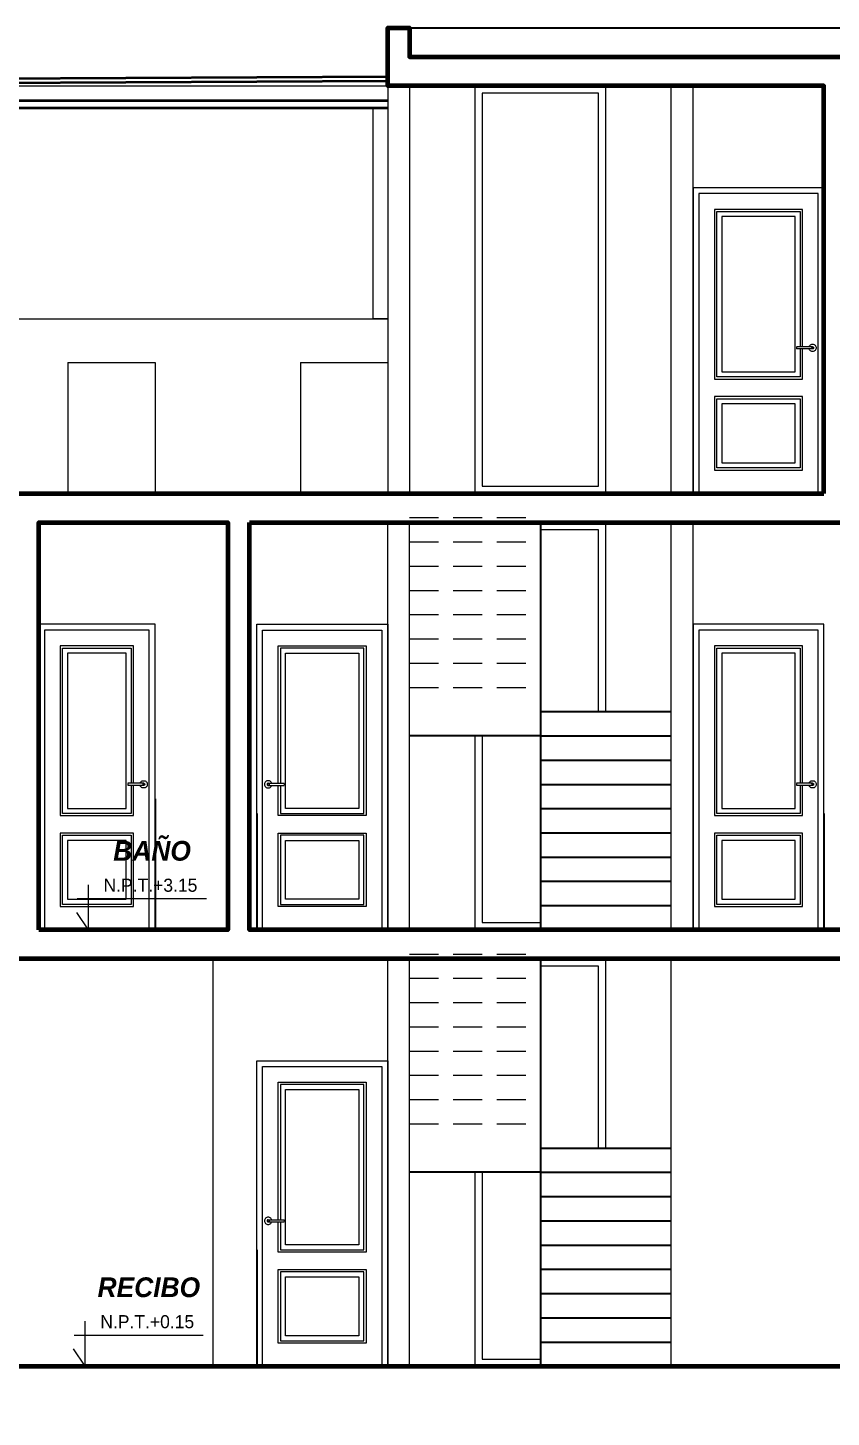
# Model space of a CAD drawing. Header units: millimetres. Extents: x 10612.9 to 10705, y -16533.4 to -16503.9.
# Drawn here: x 10675.8 to 10681.33, y -16526.84 to -16517.29 of the extents above; entities that cross this region are included whole.
import ezdxf
from ezdxf.enums import TextEntityAlignment as Align

# ---------------------------------------------------------------- set-up
doc = ezdxf.new("R2010")
doc.units = ezdxf.units.MM
doc.linetypes.add('HIDDEN', pattern=[0.375, 0.25, -0.125])
for name, color, linetype, lineweight in [('COTASS', 7, 'Continuous', 5), ('Muro sin techar', 160, 'Continuous', 40), ('Nuevo_Muro_Pluma_Nº__32', 15, 'Continuous', 35), ('p2', 53, 'Continuous', 20)]:
    doc.layers.add(name, color=color, linetype=linetype, lineweight=lineweight)
for name, color, linetype, lineweight, true_color in [('Nuevo_p2_Pluma_Nº__87', 7, 'Continuous', 20, 0x6a6a6a), ('Nuevo_Puertas ARCHICAD_Pluma_Nº__3', 7, 'Continuous', 18, 0xff6600), ('Nuevo_Puertas ARCHICAD_Pluma_Nº__87', 7, 'Continuous', 20, 0x6a6a6a), ('Nuevo_Sanitarios_Pluma_Nº__29', 7, 'Continuous', 35, 0x3dad99), ('Nuevo_Sanitarios_Pluma_Nº__90', 7, 'Continuous', 20, 0x00bfbf), ('Nuevo_Ventanas ARCHICAD_Pluma_Nº__3', 7, 'Continuous', 18, 0xff6600)]:
    doc.layers.add(name, color=color, linetype=linetype, lineweight=lineweight, true_color=true_color)
doc.styles.add('stylus', font='stylu.ttf')
doc.styles.add('TEXTO PRINCIPAL', font='swissek.ttf', dxfattribs={"height": 0.15})

# ---------------------------------------------------------------- blocks, each defined once
blk = doc.blocks.new('TRJHTRJHR')
at = {"layer": 'p2'}
for q in [(2575.0852, 1629.6906, 0), (2575.0053, 1629.5009, 0)]:
    blk.add_line((2575.0852, 1629.3808, 0), q, dxfattribs=at)
at = {"layer": 'p2', "elevation": 0}
blk.add_lwpolyline([(2575.8967, 1629.5929), (2575.0087, 1629.5929), (2575.0087, 1629.5929)], dxfattribs=at)

msp = doc.modelspace()

# ---------------------------------------------------------------- linework, layer by layer
for p, q in [((10678.4266, -16517.2896), (10682.7766, -16517.2896)), ((10681.2766, -16519.6896), (10681.2766, -16520.4896)), ((10679.3266, -16520.6896), (10679.3266, -16523.4896)), ((10679.3266, -16521.9896), (10680.2266, -16521.9896)), ((10679.3266, -16522.1563), (10678.4266, -16522.1563)), ((10679.3266, -16522.1563), (10680.2266, -16522.1563)), ((10679.3266, -16522.3229), (10680.2266, -16522.3229)), ((10679.3266, -16522.4896), (10680.2266, -16522.4896)), ((10676.6766, -16522.5896), (10676.6766, -16522.6896)), ((10676.6766, -16522.6896), (10676.6766, -16523.4896)), ((10677.3766, -16522.6896), (10677.3766, -16523.4896)), ((10679.3266, -16522.6563), (10680.2266, -16522.6563)), ((10681.2766, -16522.6896), (10681.2766, -16523.4896)), ((10679.3266, -16522.8229), (10680.2266, -16522.8229)), ((10679.3266, -16522.9896), (10680.2266, -16522.9896)), ((10679.3266, -16523.1563), (10680.2266, -16523.1563)), ((10679.3266, -16523.3229), (10680.2266, -16523.3229)), ((10679.3266, -16523.6896), (10679.3266, -16526.4896)), ((10679.3266, -16524.9896), (10680.2266, -16524.9896)), ((10679.3266, -16525.1563), (10678.4266, -16525.1563)), ((10679.3266, -16525.1563), (10680.2266, -16525.1563)), ((10679.3266, -16525.3229), (10680.2266, -16525.3229)), ((10679.3266, -16525.4896), (10680.2266, -16525.4896)), ((10677.3766, -16525.6896), (10677.3766, -16526.4896)), ((10679.3266, -16525.6563), (10680.2266, -16525.6563)), ((10679.3266, -16525.8229), (10680.2266, -16525.8229)), ((10679.3266, -16525.9896), (10680.2266, -16525.9896)), ((10679.3266, -16526.1563), (10680.2266, -16526.1563)), ((10679.3266, -16526.3229), (10680.2266, -16526.3229))]:
    msp.add_line(p, q)
at = {"lineweight": 60}
for points in [[(10681.2766, -16520.4896), (10681.2766, -16517.6896), (10678.2766, -16517.6896), (10678.2766, -16517.2896), (10678.4266, -16517.2896), (10678.4266, -16517.4896), (10682.7766, -16517.4896), (10682.7766, -16517.2896), (10682.9266, -16517.2896), (10682.9266, -16517.6896), (10681.4266, -16517.6896), (10681.4266, -16520.4896)], [(10681.4266, -16520.4896), (10682.7766, -16520.4896), (10682.7766, -16518.2896), (10682.9266, -16518.2896), (10682.9266, -16520.4896), (10686.8766, -16520.4896), (10686.8766, -16519.2896), (10687.0266, -16519.2896), (10687.0266, -16520.6896), (10682.9266, -16520.6896), (10682.9266, -16523.6896), (10675.0766, -16523.6896), (10675.0266, -16523.6896), (10671.7266, -16523.6896), (10671.5766, -16523.6896), (10671.5766, -16519.4896)], [(10671.5766, -16519.4896), (10671.7266, -16519.4896), (10671.7266, -16520.4896), (10681.2766, -16520.4896)], [(10666.9084, -16526.8396), (10667.4416, -16526.8396), (10667.4416, -16526.6396), (10674.0266, -16526.6396), (10674.0266, -16526.4896), (10686.5766, -16526.4896), (10686.5766, -16526.6396), (10688.4266, -16526.6396), (10688.4266, -16523.6896), (10688.5766, -16523.6896), (10688.5766, -16526.6396), (10689.3831, -16526.6396)], [(10666.9084, -16526.8396), (10667.4416, -16526.8396), (10667.4416, -16526.6396), (10674.0266, -16526.6396), (10674.0266, -16526.4896), (10686.5766, -16526.4896), (10686.5766, -16526.6396), (10688.4266, -16526.6396), (10688.4266, -16523.6896), (10688.5766, -16523.6896), (10688.5766, -16526.6396), (10689.1675, -16526.6396)]]:
    msp.add_lwpolyline(points, dxfattribs=at)
for points in [[(10675.8766, -16523.4896), (10675.8766, -16520.6896), (10677.1766, -16520.6896), (10677.1766, -16523.4896)], [(10677.3266, -16520.6896), (10682.7766, -16520.6896), (10682.7766, -16523.4896), (10677.3266, -16523.4896)]]:
    msp.add_lwpolyline(points, close=True, dxfattribs=at)
at = {"layer": 'Muro sin techar', "color": 251, "linetype": 'HIDDEN', "lineweight": 9, "ltscale": 0.8, "true_color": 0x636466}
for p, q in [((10678.4266, -16520.6563), (10679.3266, -16520.6563)), ((10678.4266, -16520.8229), (10679.3266, -16520.8229)), ((10678.4266, -16520.9896), (10679.3266, -16520.9896)), ((10678.4266, -16521.1563), (10679.3266, -16521.1563)), ((10678.4266, -16521.3229), (10679.3266, -16521.3229)), ((10678.4266, -16521.4896), (10679.3266, -16521.4896)), ((10678.4266, -16521.6563), (10679.3266, -16521.6563)), ((10678.4266, -16521.8229), (10679.3266, -16521.8229)), ((10678.4266, -16523.6563), (10679.3266, -16523.6563)), ((10678.4266, -16523.8229), (10679.3266, -16523.8229)), ((10678.4266, -16523.9896), (10679.3266, -16523.9896)), ((10678.4266, -16524.1563), (10679.3266, -16524.1563)), ((10678.4266, -16524.3229), (10679.3266, -16524.3229)), ((10678.4266, -16524.4896), (10679.3266, -16524.4896)), ((10678.4266, -16524.6563), (10679.3266, -16524.6563)), ((10678.4266, -16524.8229), (10679.3266, -16524.8229))]:
    msp.add_line(p, q, dxfattribs=at)
at = {"layer": 'Nuevo_Muro_Pluma_Nº__32', "color": 15, "linetype": 'Continuous', "lineweight": 35}
for p, q in [((10678.2766, -16517.6256), (10671.5765, -16517.6599)), ((10678.2766, -16517.6556), (10671.5766, -16517.6898))]:
    msp.add_line(p, q, dxfattribs=at)
at = {"layer": 'Nuevo_p2_Pluma_Nº__87', "color": 251, "linetype": 'Continuous', "lineweight": 20, "true_color": 0x6a6a6a}
for p, q in [((10678.2766, -16517.6896), (10678.2766, -16520.4896)), ((10678.4266, -16517.6896), (10678.4266, -16520.4896)), ((10680.2266, -16520.4896), (10680.2266, -16517.6896)), ((10680.3766, -16520.4896), (10680.3766, -16517.6896)), ((10672.4766, -16519.2896), (10678.2766, -16519.2896)), ((10676.0766, -16519.5896), (10676.0766, -16520.4896)), ((10676.0766, -16519.5896), (10676.6766, -16519.5896)), ((10676.6766, -16519.5896), (10676.6766, -16520.4896)), ((10677.6766, -16519.5896), (10677.6766, -16520.4896)), ((10677.6766, -16519.5896), (10678.2766, -16519.5896)), ((10678.2766, -16523.4896), (10678.2766, -16520.6896)), ((10678.4266, -16523.4896), (10678.4266, -16520.6896)), ((10680.2266, -16523.4896), (10680.2266, -16520.6896)), ((10680.3766, -16523.4896), (10680.3766, -16520.6896)), ((10677.0766, -16526.4896), (10677.0766, -16523.6896)), ((10678.2766, -16526.4896), (10678.2766, -16523.6896)), ((10678.4266, -16526.4896), (10678.4266, -16523.6896)), ((10680.2266, -16526.4896), (10680.2266, -16523.6896))]:
    msp.add_line(p, q, dxfattribs=at)
at = {"layer": 'Nuevo_Puertas ARCHICAD_Pluma_Nº__3', "color": 30, "linetype": 'Continuous', "lineweight": 18, "true_color": 0xff6600}
for p, q in [((10680.4166, -16518.4296), (10680.4166, -16520.4896)), ((10681.2366, -16518.4296), (10680.4166, -16518.4296)), ((10681.2366, -16520.4896), (10681.2366, -16518.4296)), ((10681.1286, -16518.5376), (10680.5246, -16518.5376)), ((10680.5246, -16518.5376), (10680.5246, -16519.7046)), ((10681.1286, -16519.4826), (10681.1286, -16518.5376)), ((10680.5396, -16519.6896), (10680.5396, -16518.5526)), ((10680.5396, -16518.5526), (10681.1136, -16518.5526)), ((10681.0786, -16518.5876), (10680.5746, -16518.5876)), ((10680.5746, -16518.5876), (10680.5746, -16519.6546)), ((10681.0786, -16519.6546), (10681.0786, -16518.5876)), ((10681.1136, -16518.5526), (10681.1136, -16519.4826)), ((10681.1796, -16519.4826), (10681.0886, -16519.4826)), ((10681.0886, -16519.4838), (10681.0886, -16519.4846)), ((10681.0886, -16519.4846), (10681.0886, -16519.4857)), ((10681.0886, -16519.4857), (10681.0886, -16519.4869)), ((10681.0886, -16519.4869), (10681.0886, -16519.4882)), ((10681.0886, -16519.4882), (10681.0886, -16519.4896)), ((10681.0886, -16519.4896), (10681.0886, -16519.491)), ((10681.0886, -16519.491), (10681.0886, -16519.4923)), ((10681.0886, -16519.4923), (10681.0886, -16519.4935)), ((10681.0886, -16519.4935), (10681.0886, -16519.4945)), ((10681.1747, -16519.4826), (10681.1755, -16519.48)), ((10681.1755, -16519.48), (10681.1778, -16519.4757)), ((10681.1778, -16519.4757), (10681.1809, -16519.4719)), ((10681.1891, -16519.4826), (10681.1796, -16519.4826)), ((10681.1809, -16519.4719), (10681.1847, -16519.4688)), ((10681.1847, -16519.4688), (10681.189, -16519.4665)), ((10681.189, -16519.4665), (10681.1937, -16519.4651)), ((10681.1961, -16519.4826), (10681.1891, -16519.4826)), ((10681.1911, -16519.4838), (10681.1917, -16519.4846)), ((10681.1917, -16519.4846), (10681.1921, -16519.4857)), ((10681.1921, -16519.4935), (10681.1917, -16519.4945)), ((10681.1921, -16519.4857), (10681.1925, -16519.4869)), ((10681.1925, -16519.4923), (10681.1921, -16519.4935)), ((10681.1925, -16519.4869), (10681.1927, -16519.4882)), ((10681.1927, -16519.491), (10681.1925, -16519.4923)), ((10681.1927, -16519.4882), (10681.1927, -16519.4896)), ((10681.1927, -16519.4896), (10681.1927, -16519.491)), ((10681.1937, -16519.4651), (10681.1986, -16519.4646)), ((10681.1986, -16519.4826), (10681.1961, -16519.4826)), ((10681.1986, -16519.4646), (10681.2035, -16519.4651)), ((10681.1986, -16519.4826), (10681.2, -16519.4827)), ((10681.1996, -16519.4838), (10681.2005, -16519.4846)), ((10681.2, -16519.4827), (10681.2013, -16519.4831)), ((10681.2005, -16519.4846), (10681.2013, -16519.4857)), ((10681.2013, -16519.4935), (10681.2005, -16519.4945)), ((10681.2013, -16519.4831), (10681.2025, -16519.4838)), ((10681.2013, -16519.4857), (10681.2019, -16519.4869)), ((10681.2019, -16519.4923), (10681.2013, -16519.4935)), ((10681.2019, -16519.4869), (10681.2022, -16519.4882)), ((10681.2022, -16519.491), (10681.2019, -16519.4923)), ((10681.2022, -16519.4882), (10681.2023, -16519.4896)), ((10681.2023, -16519.4896), (10681.2022, -16519.491)), ((10681.2025, -16519.4838), (10681.2036, -16519.4846)), ((10681.2035, -16519.4651), (10681.2082, -16519.4665)), ((10681.2036, -16519.4846), (10681.2044, -16519.4857)), ((10681.2044, -16519.4935), (10681.2036, -16519.4945)), ((10681.2044, -16519.4857), (10681.2051, -16519.4869)), ((10681.2051, -16519.4923), (10681.2044, -16519.4935)), ((10681.2051, -16519.4869), (10681.2055, -16519.4882)), ((10681.2055, -16519.491), (10681.2051, -16519.4923)), ((10681.2055, -16519.4882), (10681.2056, -16519.4896)), ((10681.2056, -16519.4896), (10681.2055, -16519.491)), ((10681.2082, -16519.4665), (10681.2125, -16519.4688)), ((10681.2125, -16519.4688), (10681.2163, -16519.4719)), ((10681.2163, -16519.4719), (10681.2194, -16519.4757)), ((10681.2194, -16519.4757), (10681.2217, -16519.48)), ((10681.2217, -16519.48), (10681.2231, -16519.4847)), ((10681.2231, -16519.4945), (10681.2217, -16519.4992)), ((10681.2231, -16519.4847), (10681.2236, -16519.4896)), ((10681.2236, -16519.4896), (10681.2231, -16519.4945)), ((10681.0886, -16519.4945), (10681.0886, -16519.4954)), ((10681.1796, -16519.4966), (10681.0886, -16519.4966)), ((10681.1136, -16519.4966), (10681.1136, -16519.6896)), ((10681.1286, -16519.7046), (10681.1286, -16519.4966)), ((10681.1755, -16519.4992), (10681.1747, -16519.4966)), ((10681.1778, -16519.5035), (10681.1755, -16519.4992)), ((10681.1809, -16519.5073), (10681.1778, -16519.5035)), ((10681.1891, -16519.4966), (10681.1796, -16519.4966)), ((10681.1847, -16519.5104), (10681.1809, -16519.5073)), ((10681.189, -16519.5127), (10681.1847, -16519.5104)), ((10681.1937, -16519.5141), (10681.189, -16519.5127)), ((10681.1961, -16519.4966), (10681.1891, -16519.4966)), ((10681.1917, -16519.4945), (10681.1911, -16519.4954)), ((10681.1986, -16519.5146), (10681.1937, -16519.5141)), ((10681.1986, -16519.4966), (10681.1961, -16519.4966)), ((10681.2, -16519.4965), (10681.1986, -16519.4966)), ((10681.2035, -16519.5141), (10681.1986, -16519.5146)), ((10681.2005, -16519.4945), (10681.1996, -16519.4954)), ((10681.2013, -16519.4961), (10681.2, -16519.4965)), ((10681.2025, -16519.4954), (10681.2013, -16519.4961)), ((10681.2036, -16519.4945), (10681.2025, -16519.4954)), ((10681.2082, -16519.5127), (10681.2035, -16519.5141)), ((10681.2125, -16519.5104), (10681.2082, -16519.5127)), ((10681.2163, -16519.5073), (10681.2125, -16519.5104)), ((10681.2194, -16519.5035), (10681.2163, -16519.5073)), ((10681.2217, -16519.4992), (10681.2194, -16519.5035)), ((10680.5746, -16519.6546), (10681.0786, -16519.6546)), ((10680.5246, -16519.7046), (10681.1286, -16519.7046)), ((10681.1136, -16519.6896), (10680.5396, -16519.6896)), ((10681.1286, -16519.8246), (10680.5246, -16519.8246)), ((10680.5246, -16519.8246), (10680.5246, -16520.3296)), ((10680.5396, -16520.3146), (10680.5396, -16519.8396)), ((10680.5396, -16519.8396), (10681.1136, -16519.8396)), ((10681.0786, -16519.8746), (10680.5746, -16519.8746)), ((10680.5746, -16519.8746), (10680.5746, -16520.2796)), ((10681.0786, -16520.2796), (10681.0786, -16519.8746)), ((10681.1136, -16519.8396), (10681.1136, -16520.3146)), ((10681.1286, -16520.3296), (10681.1286, -16519.8246)), ((10680.5246, -16520.3296), (10681.1286, -16520.3296)), ((10681.1136, -16520.3146), (10680.5396, -16520.3146)), ((10680.5746, -16520.2796), (10681.0786, -16520.2796)), ((10675.9166, -16521.4296), (10675.9166, -16523.4896)), ((10676.6366, -16521.4296), (10675.9166, -16521.4296)), ((10676.6366, -16523.4896), (10676.6366, -16521.4296)), ((10677.4166, -16523.4896), (10677.4166, -16521.4296)), ((10677.4166, -16521.4296), (10678.2366, -16521.4296)), ((10678.2366, -16521.4296), (10678.2366, -16523.4896)), ((10680.4166, -16521.4296), (10680.4166, -16523.4896)), ((10681.2366, -16521.4296), (10680.4166, -16521.4296)), ((10681.2366, -16523.4896), (10681.2366, -16521.4296)), ((10676.5286, -16521.5376), (10676.0246, -16521.5376)), ((10676.0246, -16521.5376), (10676.0246, -16522.7046)), ((10676.0396, -16522.6896), (10676.0396, -16521.5526)), ((10676.0396, -16521.5526), (10676.5136, -16521.5526)), ((10676.4786, -16521.5876), (10676.0746, -16521.5876)), ((10676.0746, -16521.5876), (10676.0746, -16522.6546)), ((10676.4786, -16522.6546), (10676.4786, -16521.5876)), ((10676.5136, -16521.5526), (10676.5136, -16522.4826)), ((10676.5286, -16522.4826), (10676.5286, -16521.5376)), ((10677.5246, -16522.4826), (10677.5246, -16521.5376)), ((10677.5246, -16521.5376), (10678.1286, -16521.5376)), ((10678.1136, -16521.5526), (10677.5396, -16521.5526)), ((10677.5396, -16521.5526), (10677.5396, -16522.4826)), ((10677.5746, -16522.6546), (10677.5746, -16521.5876)), ((10677.5746, -16521.5876), (10678.0786, -16521.5876)), ((10678.0786, -16521.5876), (10678.0786, -16522.6546)), ((10678.1136, -16522.6896), (10678.1136, -16521.5526)), ((10678.1286, -16521.5376), (10678.1286, -16522.7046)), ((10681.1286, -16521.5376), (10680.5246, -16521.5376)), ((10680.5246, -16521.5376), (10680.5246, -16522.7046)), ((10680.5396, -16522.6896), (10680.5396, -16521.5526)), ((10680.5396, -16521.5526), (10681.1136, -16521.5526)), ((10681.0786, -16521.5876), (10680.5746, -16521.5876)), ((10680.5746, -16521.5876), (10680.5746, -16522.6546)), ((10681.0786, -16522.6546), (10681.0786, -16521.5876)), ((10681.1136, -16521.5526), (10681.1136, -16522.4826)), ((10681.1286, -16522.4826), (10681.1286, -16521.5376)), ((10676.5796, -16522.4826), (10676.4886, -16522.4826)), ((10676.4886, -16522.4838), (10676.4886, -16522.4846)), ((10676.4886, -16522.4846), (10676.4886, -16522.4857)), ((10676.4886, -16522.4857), (10676.4886, -16522.4869)), ((10676.4886, -16522.4869), (10676.4886, -16522.4882)), ((10676.4886, -16522.4882), (10676.4886, -16522.4896)), ((10676.4886, -16522.4896), (10676.4886, -16522.491)), ((10676.4886, -16522.491), (10676.4886, -16522.4923)), ((10676.4886, -16522.4923), (10676.4886, -16522.4935)), ((10676.4886, -16522.4935), (10676.4886, -16522.4945)), ((10676.4886, -16522.4945), (10676.4886, -16522.4954)), ((10676.5796, -16522.4966), (10676.4886, -16522.4966)), ((10676.5136, -16522.4966), (10676.5136, -16522.6896)), ((10676.5286, -16522.7046), (10676.5286, -16522.4966)), ((10676.5747, -16522.4826), (10676.5755, -16522.48)), ((10676.5755, -16522.4992), (10676.5747, -16522.4966)), ((10676.5755, -16522.48), (10676.5778, -16522.4757)), ((10676.5778, -16522.5035), (10676.5755, -16522.4992)), ((10676.5778, -16522.4757), (10676.5809, -16522.4719)), ((10676.5809, -16522.5073), (10676.5778, -16522.5035)), ((10676.5891, -16522.4826), (10676.5796, -16522.4826)), ((10676.5891, -16522.4966), (10676.5796, -16522.4966)), ((10676.5809, -16522.4719), (10676.5847, -16522.4688)), ((10676.5847, -16522.5104), (10676.5809, -16522.5073)), ((10676.5847, -16522.4688), (10676.589, -16522.4665)), ((10676.589, -16522.5127), (10676.5847, -16522.5104)), ((10676.589, -16522.4665), (10676.5937, -16522.4651)), ((10676.5937, -16522.5141), (10676.589, -16522.5127)), ((10676.5961, -16522.4826), (10676.5891, -16522.4826)), ((10676.5961, -16522.4966), (10676.5891, -16522.4966)), ((10676.5911, -16522.4838), (10676.5917, -16522.4846)), ((10676.5917, -16522.4945), (10676.5911, -16522.4954)), ((10676.5917, -16522.4846), (10676.5921, -16522.4857)), ((10676.5921, -16522.4935), (10676.5917, -16522.4945)), ((10676.5921, -16522.4857), (10676.5925, -16522.4869)), ((10676.5925, -16522.4923), (10676.5921, -16522.4935)), ((10676.5925, -16522.4869), (10676.5927, -16522.4882)), ((10676.5927, -16522.491), (10676.5925, -16522.4923)), ((10676.5927, -16522.4882), (10676.5927, -16522.4896)), ((10676.5927, -16522.4896), (10676.5927, -16522.491)), ((10676.5937, -16522.4651), (10676.5986, -16522.4646)), ((10676.5986, -16522.5146), (10676.5937, -16522.5141)), ((10676.5986, -16522.4826), (10676.5961, -16522.4826)), ((10676.5986, -16522.4966), (10676.5961, -16522.4966)), ((10676.5986, -16522.4646), (10676.6035, -16522.4651)), ((10676.5986, -16522.4826), (10676.6, -16522.4827)), ((10676.6, -16522.4965), (10676.5986, -16522.4966)), ((10676.6035, -16522.5141), (10676.5986, -16522.5146)), ((10676.5996, -16522.4838), (10676.6005, -16522.4846)), ((10676.6005, -16522.4945), (10676.5996, -16522.4954)), ((10676.6, -16522.4827), (10676.6013, -16522.4831)), ((10676.6013, -16522.4961), (10676.6, -16522.4965)), ((10676.6005, -16522.4846), (10676.6013, -16522.4857)), ((10676.6013, -16522.4935), (10676.6005, -16522.4945)), ((10676.6013, -16522.4831), (10676.6025, -16522.4838)), ((10676.6013, -16522.4857), (10676.6019, -16522.4869)), ((10676.6019, -16522.4923), (10676.6013, -16522.4935)), ((10676.6025, -16522.4954), (10676.6013, -16522.4961)), ((10676.6019, -16522.4869), (10676.6022, -16522.4882)), ((10676.6022, -16522.491), (10676.6019, -16522.4923)), ((10676.6022, -16522.4882), (10676.6023, -16522.4896)), ((10676.6023, -16522.4896), (10676.6022, -16522.491)), ((10676.6025, -16522.4838), (10676.6036, -16522.4846)), ((10676.6036, -16522.4945), (10676.6025, -16522.4954)), ((10676.6035, -16522.4651), (10676.6082, -16522.4665)), ((10676.6082, -16522.5127), (10676.6035, -16522.5141)), ((10676.6036, -16522.4846), (10676.6044, -16522.4857)), ((10676.6044, -16522.4935), (10676.6036, -16522.4945)), ((10676.6044, -16522.4857), (10676.6051, -16522.4869)), ((10676.6051, -16522.4923), (10676.6044, -16522.4935)), ((10676.6051, -16522.4869), (10676.6055, -16522.4882)), ((10676.6055, -16522.491), (10676.6051, -16522.4923)), ((10676.6055, -16522.4882), (10676.6056, -16522.4896)), ((10676.6056, -16522.4896), (10676.6055, -16522.491)), ((10676.6082, -16522.4665), (10676.6125, -16522.4688)), ((10676.6125, -16522.5104), (10676.6082, -16522.5127)), ((10676.6125, -16522.4688), (10676.6163, -16522.4719)), ((10676.6163, -16522.5073), (10676.6125, -16522.5104)), ((10676.6163, -16522.4719), (10676.6194, -16522.4757)), ((10676.6194, -16522.5035), (10676.6163, -16522.5073)), ((10676.6194, -16522.4757), (10676.6217, -16522.48)), ((10676.6217, -16522.4992), (10676.6194, -16522.5035)), ((10676.6217, -16522.48), (10676.6231, -16522.4847)), ((10676.6231, -16522.4945), (10676.6217, -16522.4992)), ((10676.6231, -16522.4847), (10676.6236, -16522.4896)), ((10676.6236, -16522.4896), (10676.6231, -16522.4945)), ((10677.4301, -16522.4847), (10677.4296, -16522.4896)), ((10677.4296, -16522.4896), (10677.4301, -16522.4945)), ((10677.4315, -16522.48), (10677.4301, -16522.4847)), ((10677.4301, -16522.4945), (10677.4315, -16522.4992)), ((10677.4338, -16522.4757), (10677.4315, -16522.48)), ((10677.4315, -16522.4992), (10677.4338, -16522.5035)), ((10677.4369, -16522.4719), (10677.4338, -16522.4757)), ((10677.4338, -16522.5035), (10677.4369, -16522.5073)), ((10677.4407, -16522.4688), (10677.4369, -16522.4719)), ((10677.4369, -16522.5073), (10677.4407, -16522.5104)), ((10677.445, -16522.4665), (10677.4407, -16522.4688)), ((10677.4407, -16522.5104), (10677.445, -16522.5127)), ((10677.4497, -16522.4651), (10677.445, -16522.4665)), ((10677.445, -16522.5127), (10677.4497, -16522.5141)), ((10677.4478, -16522.4882), (10677.4476, -16522.4896)), ((10677.4476, -16522.4896), (10677.4478, -16522.491)), ((10677.4481, -16522.4869), (10677.4478, -16522.4882)), ((10677.4478, -16522.491), (10677.4481, -16522.4923)), ((10677.4488, -16522.4857), (10677.4481, -16522.4869)), ((10677.4481, -16522.4923), (10677.4488, -16522.4935)), ((10677.4497, -16522.4846), (10677.4488, -16522.4857)), ((10677.4488, -16522.4935), (10677.4497, -16522.4945)), ((10677.4546, -16522.4646), (10677.4497, -16522.4651)), ((10677.4507, -16522.4838), (10677.4497, -16522.4846)), ((10677.4497, -16522.4945), (10677.4507, -16522.4954)), ((10677.4497, -16522.5141), (10677.4546, -16522.5146)), ((10677.4519, -16522.4831), (10677.4507, -16522.4838)), ((10677.4507, -16522.4954), (10677.4519, -16522.4961)), ((10677.451, -16522.4882), (10677.4509, -16522.4896)), ((10677.4509, -16522.4896), (10677.451, -16522.491)), ((10677.4514, -16522.4869), (10677.451, -16522.4882)), ((10677.451, -16522.491), (10677.4514, -16522.4923)), ((10677.4519, -16522.4857), (10677.4514, -16522.4869)), ((10677.4514, -16522.4923), (10677.4519, -16522.4935)), ((10677.4533, -16522.4827), (10677.4519, -16522.4831)), ((10677.4527, -16522.4846), (10677.4519, -16522.4857)), ((10677.4519, -16522.4935), (10677.4527, -16522.4945)), ((10677.4519, -16522.4961), (10677.4533, -16522.4965)), ((10677.4537, -16522.4838), (10677.4527, -16522.4846)), ((10677.4527, -16522.4945), (10677.4537, -16522.4954)), ((10677.4546, -16522.4826), (10677.4533, -16522.4827)), ((10677.4533, -16522.4965), (10677.4546, -16522.4966)), ((10677.4595, -16522.4651), (10677.4546, -16522.4646)), ((10677.4546, -16522.4826), (10677.4572, -16522.4826)), ((10677.4546, -16522.4966), (10677.4572, -16522.4966)), ((10677.4546, -16522.5146), (10677.4595, -16522.5141)), ((10677.4572, -16522.4826), (10677.4641, -16522.4826)), ((10677.4572, -16522.4966), (10677.4641, -16522.4966)), ((10677.4642, -16522.4665), (10677.4595, -16522.4651)), ((10677.4595, -16522.5141), (10677.4642, -16522.5127)), ((10677.4606, -16522.4882), (10677.4605, -16522.4896)), ((10677.4605, -16522.4896), (10677.4606, -16522.491)), ((10677.4608, -16522.4869), (10677.4606, -16522.4882)), ((10677.4606, -16522.491), (10677.4608, -16522.4923)), ((10677.4611, -16522.4857), (10677.4608, -16522.4869)), ((10677.4608, -16522.4923), (10677.4611, -16522.4935)), ((10677.4616, -16522.4846), (10677.4611, -16522.4857)), ((10677.4611, -16522.4935), (10677.4616, -16522.4945)), ((10677.4621, -16522.4838), (10677.4616, -16522.4846)), ((10677.4616, -16522.4945), (10677.4621, -16522.4954)), ((10677.4641, -16522.4826), (10677.4736, -16522.4826)), ((10677.4641, -16522.4966), (10677.4736, -16522.4966)), ((10677.4685, -16522.4688), (10677.4642, -16522.4665)), ((10677.4642, -16522.5127), (10677.4685, -16522.5104)), ((10677.4723, -16522.4719), (10677.4685, -16522.4688)), ((10677.4685, -16522.5104), (10677.4723, -16522.5073)), ((10677.4754, -16522.4757), (10677.4723, -16522.4719)), ((10677.4723, -16522.5073), (10677.4754, -16522.5035)), ((10677.4736, -16522.4826), (10677.5646, -16522.4826)), ((10677.4736, -16522.4966), (10677.5646, -16522.4966)), ((10677.4777, -16522.48), (10677.4754, -16522.4757)), ((10677.4754, -16522.5035), (10677.4777, -16522.4992)), ((10677.4785, -16522.4826), (10677.4777, -16522.48)), ((10677.4777, -16522.4992), (10677.4785, -16522.4966)), ((10677.5246, -16522.7046), (10677.5246, -16522.4966)), ((10677.5396, -16522.4966), (10677.5396, -16522.6896)), ((10677.5646, -16522.4838), (10677.5646, -16522.4846)), ((10677.5646, -16522.4846), (10677.5646, -16522.4857)), ((10677.5646, -16522.4857), (10677.5646, -16522.4869)), ((10677.5646, -16522.4869), (10677.5646, -16522.4882)), ((10677.5646, -16522.4882), (10677.5646, -16522.4896)), ((10677.5646, -16522.4896), (10677.5646, -16522.491)), ((10677.5646, -16522.491), (10677.5646, -16522.4923)), ((10677.5646, -16522.4923), (10677.5646, -16522.4935)), ((10677.5646, -16522.4935), (10677.5646, -16522.4945)), ((10677.5646, -16522.4945), (10677.5646, -16522.4954)), ((10681.1796, -16522.4826), (10681.0886, -16522.4826)), ((10681.0886, -16522.4838), (10681.0886, -16522.4846)), ((10681.0886, -16522.4846), (10681.0886, -16522.4857)), ((10681.0886, -16522.4857), (10681.0886, -16522.4869)), ((10681.0886, -16522.4869), (10681.0886, -16522.4882)), ((10681.0886, -16522.4882), (10681.0886, -16522.4896)), ((10681.0886, -16522.4896), (10681.0886, -16522.491)), ((10681.0886, -16522.491), (10681.0886, -16522.4923)), ((10681.0886, -16522.4923), (10681.0886, -16522.4935)), ((10681.0886, -16522.4935), (10681.0886, -16522.4945)), ((10681.0886, -16522.4945), (10681.0886, -16522.4954)), ((10681.1796, -16522.4966), (10681.0886, -16522.4966)), ((10681.1136, -16522.4966), (10681.1136, -16522.6896)), ((10681.1286, -16522.7046), (10681.1286, -16522.4966)), ((10681.1747, -16522.4826), (10681.1755, -16522.48)), ((10681.1755, -16522.4992), (10681.1747, -16522.4966)), ((10681.1755, -16522.48), (10681.1778, -16522.4757)), ((10681.1778, -16522.5035), (10681.1755, -16522.4992)), ((10681.1778, -16522.4757), (10681.1809, -16522.4719)), ((10681.1809, -16522.5073), (10681.1778, -16522.5035)), ((10681.1891, -16522.4826), (10681.1796, -16522.4826)), ((10681.1891, -16522.4966), (10681.1796, -16522.4966)), ((10681.1809, -16522.4719), (10681.1847, -16522.4688)), ((10681.1847, -16522.5104), (10681.1809, -16522.5073)), ((10681.1847, -16522.4688), (10681.189, -16522.4665)), ((10681.189, -16522.5127), (10681.1847, -16522.5104)), ((10681.189, -16522.4665), (10681.1937, -16522.4651)), ((10681.1937, -16522.5141), (10681.189, -16522.5127)), ((10681.1961, -16522.4826), (10681.1891, -16522.4826)), ((10681.1961, -16522.4966), (10681.1891, -16522.4966)), ((10681.1911, -16522.4838), (10681.1917, -16522.4846)), ((10681.1917, -16522.4945), (10681.1911, -16522.4954)), ((10681.1917, -16522.4846), (10681.1921, -16522.4857)), ((10681.1921, -16522.4935), (10681.1917, -16522.4945)), ((10681.1921, -16522.4857), (10681.1925, -16522.4869)), ((10681.1925, -16522.4923), (10681.1921, -16522.4935)), ((10681.1925, -16522.4869), (10681.1927, -16522.4882)), ((10681.1927, -16522.491), (10681.1925, -16522.4923)), ((10681.1927, -16522.4882), (10681.1927, -16522.4896)), ((10681.1927, -16522.4896), (10681.1927, -16522.491)), ((10681.1937, -16522.4651), (10681.1986, -16522.4646)), ((10681.1986, -16522.5146), (10681.1937, -16522.5141)), ((10681.1986, -16522.4826), (10681.1961, -16522.4826)), ((10681.1986, -16522.4966), (10681.1961, -16522.4966)), ((10681.1986, -16522.4646), (10681.2035, -16522.4651)), ((10681.1986, -16522.4826), (10681.2, -16522.4827)), ((10681.2, -16522.4965), (10681.1986, -16522.4966)), ((10681.2035, -16522.5141), (10681.1986, -16522.5146)), ((10681.1996, -16522.4838), (10681.2005, -16522.4846)), ((10681.2005, -16522.4945), (10681.1996, -16522.4954)), ((10681.2, -16522.4827), (10681.2013, -16522.4831)), ((10681.2013, -16522.4961), (10681.2, -16522.4965)), ((10681.2005, -16522.4846), (10681.2013, -16522.4857)), ((10681.2013, -16522.4935), (10681.2005, -16522.4945)), ((10681.2013, -16522.4831), (10681.2025, -16522.4838)), ((10681.2013, -16522.4857), (10681.2019, -16522.4869)), ((10681.2019, -16522.4923), (10681.2013, -16522.4935)), ((10681.2025, -16522.4954), (10681.2013, -16522.4961)), ((10681.2019, -16522.4869), (10681.2022, -16522.4882)), ((10681.2022, -16522.491), (10681.2019, -16522.4923)), ((10681.2022, -16522.4882), (10681.2023, -16522.4896)), ((10681.2023, -16522.4896), (10681.2022, -16522.491)), ((10681.2025, -16522.4838), (10681.2036, -16522.4846)), ((10681.2036, -16522.4945), (10681.2025, -16522.4954)), ((10681.2035, -16522.4651), (10681.2082, -16522.4665)), ((10681.2082, -16522.5127), (10681.2035, -16522.5141)), ((10681.2036, -16522.4846), (10681.2044, -16522.4857)), ((10681.2044, -16522.4935), (10681.2036, -16522.4945)), ((10681.2044, -16522.4857), (10681.2051, -16522.4869)), ((10681.2051, -16522.4923), (10681.2044, -16522.4935)), ((10681.2051, -16522.4869), (10681.2055, -16522.4882)), ((10681.2055, -16522.491), (10681.2051, -16522.4923)), ((10681.2055, -16522.4882), (10681.2056, -16522.4896)), ((10681.2056, -16522.4896), (10681.2055, -16522.491)), ((10681.2082, -16522.4665), (10681.2125, -16522.4688)), ((10681.2125, -16522.5104), (10681.2082, -16522.5127)), ((10681.2125, -16522.4688), (10681.2163, -16522.4719)), ((10681.2163, -16522.5073), (10681.2125, -16522.5104)), ((10681.2163, -16522.4719), (10681.2194, -16522.4757)), ((10681.2194, -16522.5035), (10681.2163, -16522.5073)), ((10681.2194, -16522.4757), (10681.2217, -16522.48)), ((10681.2217, -16522.4992), (10681.2194, -16522.5035)), ((10681.2217, -16522.48), (10681.2231, -16522.4847)), ((10681.2231, -16522.4945), (10681.2217, -16522.4992)), ((10681.2231, -16522.4847), (10681.2236, -16522.4896)), ((10681.2236, -16522.4896), (10681.2231, -16522.4945)), ((10676.0246, -16522.7046), (10676.5286, -16522.7046)), ((10676.5136, -16522.6896), (10676.0396, -16522.6896)), ((10676.0746, -16522.6546), (10676.4786, -16522.6546)), ((10678.1286, -16522.7046), (10677.5246, -16522.7046)), ((10677.5396, -16522.6896), (10678.1136, -16522.6896)), ((10678.0786, -16522.6546), (10677.5746, -16522.6546)), ((10680.5246, -16522.7046), (10681.1286, -16522.7046)), ((10681.1136, -16522.6896), (10680.5396, -16522.6896)), ((10680.5746, -16522.6546), (10681.0786, -16522.6546)), ((10676.5286, -16522.8246), (10676.0246, -16522.8246)), ((10676.0246, -16522.8246), (10676.0246, -16523.3296)), ((10676.5286, -16523.3296), (10676.5286, -16522.8246)), ((10677.5246, -16523.3296), (10677.5246, -16522.8246)), ((10677.5246, -16522.8246), (10678.1286, -16522.8246)), ((10678.1286, -16522.8246), (10678.1286, -16523.3296)), ((10681.1286, -16522.8246), (10680.5246, -16522.8246)), ((10680.5246, -16522.8246), (10680.5246, -16523.3296)), ((10681.1286, -16523.3296), (10681.1286, -16522.8246)), ((10676.0396, -16523.3146), (10676.0396, -16522.8396)), ((10676.0396, -16522.8396), (10676.5136, -16522.8396)), ((10676.4786, -16522.8746), (10676.0746, -16522.8746)), ((10676.0746, -16522.8746), (10676.0746, -16523.2796)), ((10676.4786, -16523.2796), (10676.4786, -16522.8746)), ((10676.5136, -16522.8396), (10676.5136, -16523.3146)), ((10678.1136, -16522.8396), (10677.5396, -16522.8396)), ((10677.5396, -16522.8396), (10677.5396, -16523.3146)), ((10677.5746, -16523.2796), (10677.5746, -16522.8746)), ((10677.5746, -16522.8746), (10678.0786, -16522.8746)), ((10678.0786, -16522.8746), (10678.0786, -16523.2796)), ((10678.1136, -16523.3146), (10678.1136, -16522.8396)), ((10680.5396, -16523.3146), (10680.5396, -16522.8396)), ((10680.5396, -16522.8396), (10681.1136, -16522.8396)), ((10681.0786, -16522.8746), (10680.5746, -16522.8746)), ((10680.5746, -16522.8746), (10680.5746, -16523.2796)), ((10681.0786, -16523.2796), (10681.0786, -16522.8746)), ((10681.1136, -16522.8396), (10681.1136, -16523.3146)), ((10676.0746, -16523.2796), (10676.4786, -16523.2796)), ((10678.0786, -16523.2796), (10677.5746, -16523.2796)), ((10680.5746, -16523.2796), (10681.0786, -16523.2796)), ((10676.0246, -16523.3296), (10676.5286, -16523.3296)), ((10676.5136, -16523.3146), (10676.0396, -16523.3146)), ((10678.1286, -16523.3296), (10677.5246, -16523.3296)), ((10677.5396, -16523.3146), (10678.1136, -16523.3146)), ((10680.5246, -16523.3296), (10681.1286, -16523.3296)), ((10681.1136, -16523.3146), (10680.5396, -16523.3146)), ((10677.4166, -16526.4896), (10677.4166, -16524.4296)), ((10677.4166, -16524.4296), (10678.2366, -16524.4296)), ((10678.2366, -16524.4296), (10678.2366, -16526.4896)), ((10677.5246, -16525.4826), (10677.5246, -16524.5376)), ((10677.5246, -16524.5376), (10678.1286, -16524.5376)), ((10678.1136, -16524.5526), (10677.5396, -16524.5526)), ((10677.5396, -16524.5526), (10677.5396, -16525.4826)), ((10678.1136, -16525.6896), (10678.1136, -16524.5526)), ((10678.1286, -16524.5376), (10678.1286, -16525.7046)), ((10677.5746, -16525.6546), (10677.5746, -16524.5876)), ((10677.5746, -16524.5876), (10678.0786, -16524.5876)), ((10678.0786, -16524.5876), (10678.0786, -16525.6546)), ((10677.4301, -16525.4847), (10677.4296, -16525.4896)), ((10677.4296, -16525.4896), (10677.4301, -16525.4945)), ((10677.4315, -16525.48), (10677.4301, -16525.4847)), ((10677.4301, -16525.4945), (10677.4315, -16525.4992)), ((10677.4338, -16525.4757), (10677.4315, -16525.48)), ((10677.4315, -16525.4992), (10677.4338, -16525.5035)), ((10677.4369, -16525.4719), (10677.4338, -16525.4757)), ((10677.4338, -16525.5035), (10677.4369, -16525.5073)), ((10677.4407, -16525.4688), (10677.4369, -16525.4719)), ((10677.4369, -16525.5073), (10677.4407, -16525.5104)), ((10677.445, -16525.4665), (10677.4407, -16525.4688)), ((10677.4407, -16525.5104), (10677.445, -16525.5127)), ((10677.4497, -16525.4651), (10677.445, -16525.4665)), ((10677.4478, -16525.4882), (10677.4476, -16525.4896)), ((10677.4476, -16525.4896), (10677.4478, -16525.491)), ((10677.4481, -16525.4869), (10677.4478, -16525.4882)), ((10677.4478, -16525.491), (10677.4481, -16525.4923)), ((10677.4488, -16525.4857), (10677.4481, -16525.4869)), ((10677.4481, -16525.4923), (10677.4488, -16525.4935)), ((10677.4497, -16525.4846), (10677.4488, -16525.4857)), ((10677.4488, -16525.4935), (10677.4497, -16525.4945)), ((10677.4546, -16525.4646), (10677.4497, -16525.4651)), ((10677.4507, -16525.4838), (10677.4497, -16525.4846)), ((10677.4497, -16525.4945), (10677.4507, -16525.4954)), ((10677.4519, -16525.4831), (10677.4507, -16525.4838)), ((10677.4507, -16525.4954), (10677.4519, -16525.4961)), ((10677.451, -16525.4882), (10677.4509, -16525.4896)), ((10677.4509, -16525.4896), (10677.451, -16525.491)), ((10677.4514, -16525.4869), (10677.451, -16525.4882)), ((10677.451, -16525.491), (10677.4514, -16525.4923)), ((10677.4519, -16525.4857), (10677.4514, -16525.4869)), ((10677.4514, -16525.4923), (10677.4519, -16525.4935)), ((10677.4533, -16525.4827), (10677.4519, -16525.4831)), ((10677.4527, -16525.4846), (10677.4519, -16525.4857)), ((10677.4519, -16525.4935), (10677.4527, -16525.4945)), ((10677.4519, -16525.4961), (10677.4533, -16525.4965)), ((10677.4537, -16525.4838), (10677.4527, -16525.4846)), ((10677.4527, -16525.4945), (10677.4537, -16525.4954)), ((10677.4546, -16525.4826), (10677.4533, -16525.4827)), ((10677.4533, -16525.4965), (10677.4546, -16525.4966)), ((10677.4595, -16525.4651), (10677.4546, -16525.4646)), ((10677.4546, -16525.4826), (10677.4572, -16525.4826)), ((10677.4546, -16525.4966), (10677.4572, -16525.4966)), ((10677.4572, -16525.4826), (10677.4641, -16525.4826)), ((10677.4572, -16525.4966), (10677.4641, -16525.4966)), ((10677.4642, -16525.4665), (10677.4595, -16525.4651)), ((10677.4606, -16525.4882), (10677.4605, -16525.4896)), ((10677.4605, -16525.4896), (10677.4606, -16525.491)), ((10677.4608, -16525.4869), (10677.4606, -16525.4882)), ((10677.4606, -16525.491), (10677.4608, -16525.4923)), ((10677.4611, -16525.4857), (10677.4608, -16525.4869)), ((10677.4608, -16525.4923), (10677.4611, -16525.4935)), ((10677.4616, -16525.4846), (10677.4611, -16525.4857)), ((10677.4611, -16525.4935), (10677.4616, -16525.4945)), ((10677.4621, -16525.4838), (10677.4616, -16525.4846)), ((10677.4616, -16525.4945), (10677.4621, -16525.4954)), ((10677.4641, -16525.4826), (10677.4736, -16525.4826)), ((10677.4641, -16525.4966), (10677.4736, -16525.4966)), ((10677.4685, -16525.4688), (10677.4642, -16525.4665)), ((10677.4642, -16525.5127), (10677.4685, -16525.5104)), ((10677.4723, -16525.4719), (10677.4685, -16525.4688)), ((10677.4685, -16525.5104), (10677.4723, -16525.5073)), ((10677.4754, -16525.4757), (10677.4723, -16525.4719)), ((10677.4723, -16525.5073), (10677.4754, -16525.5035)), ((10677.4736, -16525.4826), (10677.5646, -16525.4826)), ((10677.4736, -16525.4966), (10677.5646, -16525.4966)), ((10677.4777, -16525.48), (10677.4754, -16525.4757)), ((10677.4754, -16525.5035), (10677.4777, -16525.4992)), ((10677.4785, -16525.4826), (10677.4777, -16525.48)), ((10677.4777, -16525.4992), (10677.4785, -16525.4966)), ((10677.5246, -16525.7046), (10677.5246, -16525.4966)), ((10677.5396, -16525.4966), (10677.5396, -16525.6896)), ((10677.5646, -16525.4838), (10677.5646, -16525.4846)), ((10677.5646, -16525.4846), (10677.5646, -16525.4857)), ((10677.5646, -16525.4857), (10677.5646, -16525.4869)), ((10677.5646, -16525.4869), (10677.5646, -16525.4882)), ((10677.5646, -16525.4882), (10677.5646, -16525.4896)), ((10677.5646, -16525.4896), (10677.5646, -16525.491)), ((10677.5646, -16525.491), (10677.5646, -16525.4923)), ((10677.5646, -16525.4923), (10677.5646, -16525.4935)), ((10677.5646, -16525.4935), (10677.5646, -16525.4945)), ((10677.5646, -16525.4945), (10677.5646, -16525.4954)), ((10677.445, -16525.5127), (10677.4497, -16525.5141)), ((10677.4497, -16525.5141), (10677.4546, -16525.5146)), ((10677.4546, -16525.5146), (10677.4595, -16525.5141)), ((10677.4595, -16525.5141), (10677.4642, -16525.5127)), ((10677.5396, -16525.6896), (10678.1136, -16525.6896)), ((10678.0786, -16525.6546), (10677.5746, -16525.6546)), ((10678.1286, -16525.7046), (10677.5246, -16525.7046)), ((10677.5246, -16526.3296), (10677.5246, -16525.8246)), ((10677.5246, -16525.8246), (10678.1286, -16525.8246)), ((10678.1136, -16525.8396), (10677.5396, -16525.8396)), ((10677.5396, -16525.8396), (10677.5396, -16526.3146)), ((10677.5746, -16526.2796), (10677.5746, -16525.8746)), ((10677.5746, -16525.8746), (10678.0786, -16525.8746)), ((10678.0786, -16525.8746), (10678.0786, -16526.2796)), ((10678.1136, -16526.3146), (10678.1136, -16525.8396)), ((10678.1286, -16525.8246), (10678.1286, -16526.3296)), ((10678.1286, -16526.3296), (10677.5246, -16526.3296)), ((10677.5396, -16526.3146), (10678.1136, -16526.3146)), ((10678.0786, -16526.2796), (10677.5746, -16526.2796))]:
    msp.add_line(p, q, dxfattribs=at)
at = {"layer": 'Nuevo_Puertas ARCHICAD_Pluma_Nº__87', "color": 251, "linetype": 'Continuous', "lineweight": 20, "true_color": 0x6a6a6a}
for p, q in [((10680.3766, -16518.3896), (10680.3766, -16520.4896)), ((10681.2766, -16518.3896), (10680.3766, -16518.3896)), ((10681.2766, -16520.4896), (10681.2766, -16518.3896)), ((10675.8766, -16521.3896), (10675.8766, -16523.4896)), ((10676.6766, -16521.3896), (10675.8766, -16521.3896)), ((10676.6766, -16523.4896), (10676.6766, -16521.3896)), ((10677.3766, -16521.3896), (10678.2766, -16521.3896)), ((10677.3766, -16523.4896), (10677.3766, -16521.3896)), ((10678.2766, -16521.3896), (10678.2766, -16523.4896)), ((10680.3766, -16521.3896), (10680.3766, -16523.4896)), ((10681.2766, -16521.3896), (10680.3766, -16521.3896)), ((10681.2766, -16523.4896), (10681.2766, -16521.3896)), ((10677.3766, -16524.3896), (10678.2766, -16524.3896)), ((10677.3766, -16526.4896), (10677.3766, -16524.3896)), ((10678.2766, -16524.3896), (10678.2766, -16526.4896))]:
    msp.add_line(p, q, dxfattribs=at)
at = {"layer": 'Nuevo_Sanitarios_Pluma_Nº__29', "color": 135, "linetype": 'Continuous', "lineweight": 35, "true_color": 0x3dad99}
for p, q in [((10671.6765, -16517.7896), (10678.2766, -16517.7896)), ((10671.6765, -16517.8396), (10678.2766, -16517.8396))]:
    msp.add_line(p, q, dxfattribs=at)
at = {"layer": 'Nuevo_Sanitarios_Pluma_Nº__90', "color": 132, "linetype": 'Continuous', "lineweight": 20, "true_color": 0x00bfbf}
msp.add_line((10671.6765, -16517.6896), (10678.2766, -16517.6896), dxfattribs=at)
msp.add_lwpolyline([(10678.1766, -16517.8396), (10678.2766, -16517.8396), (10678.2766, -16519.2896), (10678.1766, -16519.2896)], close=True, dxfattribs=at)
at = {"layer": 'Nuevo_Ventanas ARCHICAD_Pluma_Nº__3', "color": 30, "linetype": 'Continuous', "lineweight": 18, "true_color": 0xff6600}
for points in [[(10678.8766, -16520.4896), (10679.7766, -16520.4896), (10679.7766, -16517.6896), (10678.8766, -16517.6896)], [(10678.9266, -16520.4396), (10679.7266, -16520.4396), (10679.7266, -16517.7396), (10678.9266, -16517.7396)]]:
    msp.add_lwpolyline(points, close=True, dxfattribs=at)
for points in [[(10679.7766, -16521.9896), (10679.7766, -16520.6896), (10679.3266, -16520.6896)], [(10679.7266, -16521.9896), (10679.7266, -16520.7396), (10679.3266, -16520.7396)], [(10678.8766, -16522.1563), (10678.8766, -16523.4896), (10679.3266, -16523.4896)], [(10678.9266, -16522.1563), (10678.9266, -16523.4396), (10679.3266, -16523.4396)], [(10679.7766, -16524.9896), (10679.7766, -16523.6896), (10679.3266, -16523.6896)], [(10679.7266, -16524.9896), (10679.7266, -16523.7396), (10679.3266, -16523.7396)], [(10678.8766, -16525.1563), (10678.8766, -16526.4896), (10679.3266, -16526.4896)], [(10678.9266, -16525.1563), (10678.9266, -16526.4396), (10679.3266, -16526.4396)]]:
    msp.add_lwpolyline(points, dxfattribs=at)

# ---------------------------------------------------------------- block references
at = {"layer": 'COTASS'}
for p in [(8101.1336, -18152.8704, 0), (8101.1115, -18155.8704, 0)]:
    msp.add_blockref('TRJHTRJHR', p, dxfattribs=at)

# ---------------------------------------------------------------- texts
at = {"style": 'stylus'}
for s, p in [('N.P.T.+3.15', (10676.6452, -16523.1831, 0)), ('N.P.T.+0.15', (10676.6231, -16526.1831, 0))]:
    msp.add_text(s, height=0.09, dxfattribs=at).set_placement(p, align=Align.MIDDLE_CENTER)
at = {"char_height": 0.13558, "width": 1.779786, "attachment_point": 1, "style": 'TEXTO PRINCIPAL'}
for s, insert in [('\\pxqc;{\\fCentury Gothic|b1|i1|c0|p34;BAÑO}', (10675.7664, -16522.8786, 0)), ('\\pxqc;{\\fCentury Gothic|b1|i1|c0|p34;RECIBO}', (10675.7442, -16525.8786, 0))]:
    msp.add_mtext(s, dxfattribs=dict(at, insert=insert))

doc.saveas('drawing.dxf')
